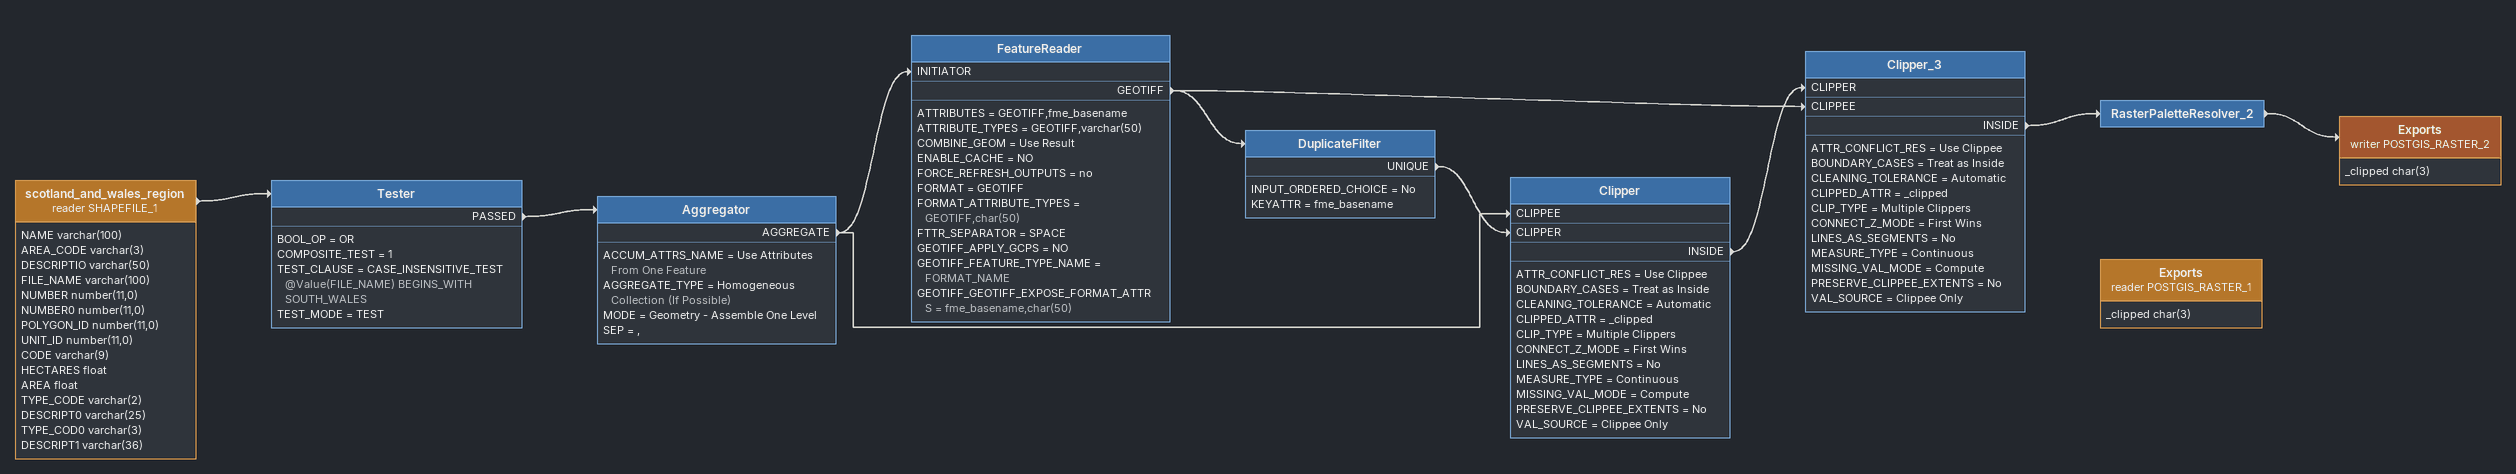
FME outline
scotland_and_wales_region (reader SHAPEFILE_1)
    attributes: NAME varchar(100), AREA_CODE varchar(3), DESCRIPTIO varchar(50), FILE_NAME varchar(100), NUMBER number(11,0), NUMBER0 number(11,0), POLYGON_ID number(11,0), UNIT_ID number(11,0), CODE varchar(9), HECTARES float, AREA float, TYPE_CODE varchar(2), DESCRIPT0 varchar(25), TYPE_COD0 varchar(3), DESCRIPT1 varchar(36)
    -> Tester
Tester
    BOOL_OP = OR
    COMPOSITE_TEST = 1
    TEST_CLAUSE = CASE_INSENSITIVE_TEST @Value(FILE_NAME) BEGINS_WITH SOUTH_WALES
    TEST_MODE = TEST
    PASSED -> Aggregator
Aggregator
    ACCUM_ATTRS_NAME = Use Attributes From One Feature
    AGGREGATE_TYPE = Homogeneous Collection (If Possible)
    MODE = Geometry - Assemble One Level
    SEP = ,
    AGGREGATE -> Clipper [CLIPPEE]
    AGGREGATE -> FeatureReader [INITIATOR]
FeatureReader
    ATTRIBUTES = GEOTIFF,fme_basename
    ATTRIBUTE_TYPES = GEOTIFF,varchar(50)
    COMBINE_GEOM = Use Result
    ENABLE_CACHE = NO
    FORCE_REFRESH_OUTPUTS = no
    FORMAT = GEOTIFF
    FORMAT_ATTRIBUTE_TYPES = GEOTIFF,char(50)
    FTTR_SEPARATOR = SPACE
    GEOTIFF_APPLY_GCPS = NO
    GEOTIFF_FEATURE_TYPE_NAME = FORMAT_NAME
    GEOTIFF_GEOTIFF_EXPOSE_FORMAT_ATTRS = fme_basename,char(50)
    GEOTIFF -> DuplicateFilter
    GEOTIFF -> Clipper_3 [CLIPPEE]
DuplicateFilter
    INPUT_ORDERED_CHOICE = No
    KEYATTR = fme_basename
    UNIQUE -> Clipper [CLIPPER]
Clipper
    ATTR_CONFLICT_RES = Use Clippee
    BOUNDARY_CASES = Treat as Inside
    CLEANING_TOLERANCE = Automatic
    CLIPPED_ATTR = _clipped
    CLIP_TYPE = Multiple Clippers
    CONNECT_Z_MODE = First Wins
    LINES_AS_SEGMENTS = No
    MEASURE_TYPE = Continuous
    MISSING_VAL_MODE = Compute
    PRESERVE_CLIPPEE_EXTENTS = No
    VAL_SOURCE = Clippee Only
    INSIDE -> Clipper_3 [CLIPPER]
Clipper_3
    ATTR_CONFLICT_RES = Use Clippee
    BOUNDARY_CASES = Treat as Inside
    CLEANING_TOLERANCE = Automatic
    CLIPPED_ATTR = _clipped
    CLIP_TYPE = Multiple Clippers
    CONNECT_Z_MODE = First Wins
    LINES_AS_SEGMENTS = No
    MEASURE_TYPE = Continuous
    MISSING_VAL_MODE = Compute
    PRESERVE_CLIPPEE_EXTENTS = No
    VAL_SOURCE = Clippee Only
    INSIDE -> RasterPaletteResolver_2
RasterPaletteResolver_2
    -> Exports (writer POSTGIS_RASTER_2)
Exports (writer POSTGIS_RASTER_2)
    attributes: _clipped char(3)
Exports (reader POSTGIS_RASTER_1)
    attributes: _clipped char(3)
